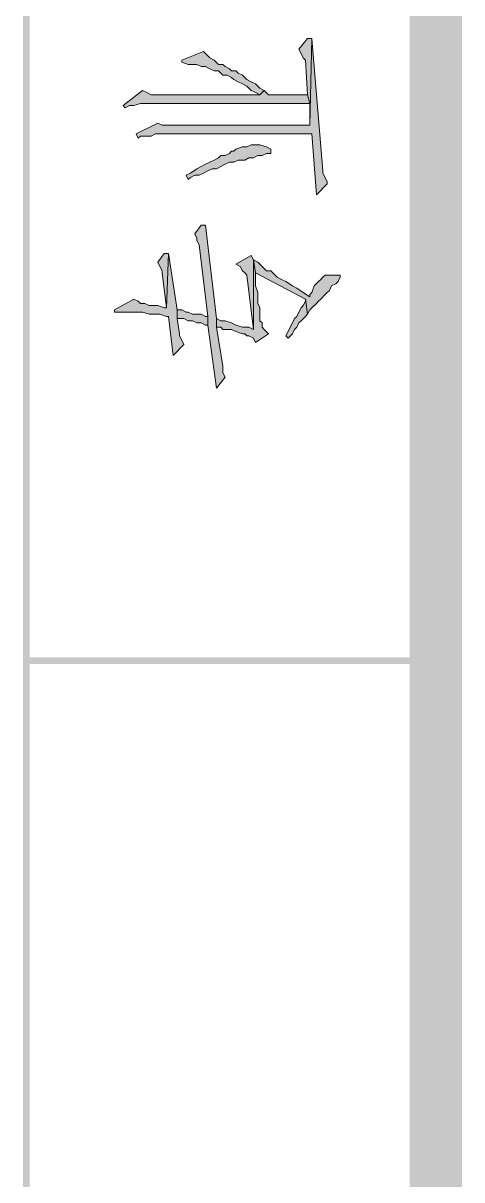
# Model space of a CAD drawing. Header units: inches. Extents: x 20 to 409, y 5 to 283.
# Drawn here: x 20.29 to 28.84, y 75.48 to 98.02 of the extents above; entities that cross this region are included whole.
import ezdxf

# ---------------------------------------------------------------- set-up
doc = ezdxf.new("R2010")
doc.units = ezdxf.units.IN
doc.header["$MEASUREMENT"] = 0
doc.layers.add('C00-00-00', color=7, linetype='Continuous')

msp = doc.modelspace()

# ---------------------------------------------------------------- hatches: boundary and pattern name
at = {"layer": 'C00-00-00'}
h = msp.add_hatch(color=0, dxfattribs=at)
h.dxf.hatch_style = 2
h.paths.add_polyline_path([(28.838, 282.085), (27.822, 283.101), (28.838, 6.114)])
h = msp.add_hatch(color=0, dxfattribs=at)
h.dxf.hatch_style = 2
h.paths.add_polyline_path([(27.822, 283.101), (28.838, 6.114), (27.822, 5.098)])
h = msp.add_hatch(color=0, dxfattribs=at)
h.dxf.hatch_style = 2
h.paths.add_polyline_path([(20.414, 282.593), (20.287, 282.593), (20.414, 5.606)])
h = msp.add_hatch(color=0, dxfattribs=at)
h.dxf.hatch_style = 2
h.paths.add_polyline_path([(20.287, 282.593), (20.414, 5.606), (20.287, 5.606)])
h = msp.add_hatch(color=0, dxfattribs=at)
h.dxf.hatch_style = 2
h.paths.add_polyline_path([(22.488, 95.86), (22.53, 95.776), (22.573, 95.818), (22.784, 95.818), (22.869, 95.86), (25.917, 95.86), (26.002, 94.675), (26.213, 94.887), (26.213, 94.929), (26.171, 95.014), (26.129, 95.098), (26.129, 95.141), (25.917, 97.723), (25.875, 96.03), (24.774, 96.03), (24.647, 96.03), (22.996, 96.03), (22.911, 96.072)])
h = msp.add_hatch(color=0, dxfattribs=at)
h.dxf.hatch_style = 2
h.paths.add_polyline_path([(25.663, 97.511), (25.705, 97.427), (25.748, 97.342), (25.79, 97.3), (25.832, 96.622), (25.875, 96.453), (25.875, 96.03), (25.917, 97.723), (25.832, 97.723)])
h = msp.add_hatch(color=0, dxfattribs=at)
h.dxf.hatch_style = 2
h.paths.add_polyline_path([(23.377, 97.3), (23.377, 97.257), (23.504, 97.215), (23.673, 97.215), (23.758, 97.173), (23.843, 97.173), (23.927, 97.13), (24.012, 97.088), (24.097, 97.088), (24.139, 97.046), (24.181, 97.003), (24.266, 97.003), (24.351, 96.961), (24.393, 96.919), (24.478, 96.876), (24.562, 96.834), (24.647, 96.792), (24.732, 96.707), (24.816, 96.665), (24.901, 96.622), (24.986, 96.707), (24.901, 96.749), (24.816, 96.834), (24.732, 96.876), (24.647, 96.919), (24.562, 97.003), (24.478, 97.046), (24.435, 97.088), (24.351, 97.088), (24.308, 97.13), (24.224, 97.173), (24.181, 97.215), (24.097, 97.215), (24.012, 97.3), (23.927, 97.342), (23.885, 97.384), (23.843, 97.427), (23.8, 97.469)])
h = msp.add_hatch(color=0, dxfattribs=at)
h.dxf.hatch_style = 2
h.paths.add_polyline_path([(22.234, 96.411), (22.276, 96.368), (22.361, 96.411), (22.446, 96.411), (22.573, 96.453), (25.875, 96.453), (25.832, 96.622), (25.07, 96.622), (24.986, 96.707), (24.901, 96.622), (24.012, 96.622), (23.885, 96.622), (22.784, 96.622), (22.7, 96.665), (22.615, 96.707)])
h = msp.add_hatch(color=0, dxfattribs=at)
h.dxf.hatch_style = 2
h.paths.add_polyline_path([(23.462, 95.056), (23.504, 94.971), (23.546, 95.014), (23.631, 95.056), (23.716, 95.056), (23.8, 95.098), (23.885, 95.141), (23.97, 95.183), (24.054, 95.183), (24.139, 95.225), (24.224, 95.268), (24.308, 95.31), (24.393, 95.31), (24.478, 95.352), (24.605, 95.352), (24.689, 95.395), (24.774, 95.395), (24.859, 95.437), (24.943, 95.437), (25.028, 95.479), (25.113, 95.479), (25.113, 95.564), (25.028, 95.606), (24.901, 95.649), (24.816, 95.649), (24.774, 95.649), (24.732, 95.649), (24.647, 95.606), (24.562, 95.606), (24.435, 95.564), (24.393, 95.522), (24.351, 95.522), (24.308, 95.479), (24.224, 95.437), (24.139, 95.437), (24.097, 95.395), (24.012, 95.352), (23.927, 95.31), (23.843, 95.268), (23.758, 95.225), (23.673, 95.183), (23.546, 95.098)])
h = msp.add_hatch(color=0, dxfattribs=at)
h.dxf.hatch_style = 2
h.paths.add_polyline_path([(23.631, 93.913), (23.673, 93.828), (23.673, 93.786), (23.716, 93.701), (23.885, 92.304), (23.885, 92.135), (24.054, 90.907), (24.224, 91.119), (24.181, 91.204), (24.181, 91.331), (24.054, 92.093), (24.054, 92.262), (23.843, 94.082), (23.758, 94.082)])
h = msp.add_hatch(color=0, dxfattribs=at)
h.dxf.hatch_style = 2
h.paths.add_polyline_path([(22.065, 92.431), (22.065, 92.389), (22.149, 92.389), (22.615, 92.389), (22.742, 92.347), (22.954, 92.347), (23.081, 92.304), (23.123, 92.304), (23.208, 91.542), (23.419, 91.754), (23.377, 91.839), (23.335, 91.923), (23.335, 91.966), (23.292, 92.262), (23.292, 92.431), (23.123, 93.532), (23.081, 92.474), (23.038, 92.474), (22.911, 92.516), (22.827, 92.516), (22.742, 92.516), (22.657, 92.558), (22.573, 92.558), (22.53, 92.601), (22.446, 92.643)])
h = msp.add_hatch(color=0, dxfattribs=at)
h.dxf.hatch_style = 2
h.paths.add_polyline_path([(22.911, 93.363), (22.954, 93.278), (22.996, 93.193), (22.996, 93.151), (23.081, 92.474), (23.123, 93.532), (23.038, 93.532)])
h = msp.add_hatch(color=0, dxfattribs=at)
h.dxf.hatch_style = 2
h.paths.add_polyline_path([(24.054, 92.262), (24.054, 92.093), (24.139, 92.093), (24.181, 92.05), (24.351, 92.05), (24.435, 92.008), (24.562, 91.966), (24.605, 91.966), (24.647, 91.923), (24.689, 91.923), (24.774, 91.881), (24.816, 91.796), (25.07, 91.966), (24.986, 92.05), (24.943, 92.093), (24.943, 92.177), (24.901, 92.22), (24.901, 92.474), (24.859, 92.558), (24.859, 92.77), (24.816, 92.897), (24.816, 93.151), (24.774, 93.405), (24.774, 92.05), (24.689, 92.093), (24.562, 92.093), (24.435, 92.135), (24.351, 92.177), (24.224, 92.22), (24.139, 92.22)])
h = msp.add_hatch(color=0, dxfattribs=at)
h.dxf.hatch_style = 2
h.paths.add_polyline_path([(24.435, 93.32), (24.52, 93.278), (24.562, 93.193), (24.605, 93.151), (24.647, 93.109), (24.774, 92.05), (24.774, 93.405), (24.732, 93.49)])
h = msp.add_hatch(color=0, dxfattribs=at)
h.dxf.hatch_style = 2
h.paths.add_polyline_path([(24.774, 93.405), (24.816, 93.151), (25.79, 92.643), (25.832, 92.347), (25.875, 92.431), (25.917, 92.474), (26.002, 92.558), (26.044, 92.601), (26.086, 92.643), (26.171, 92.728), (26.213, 92.77), (26.256, 92.812), (26.298, 92.897), (26.383, 92.939), (26.425, 92.982), (26.467, 93.066), (26.467, 93.109), (26.425, 93.109), (26.171, 93.109), (26.129, 93.066), (26.086, 93.024), (26.044, 92.982), (25.959, 92.897), (25.917, 92.77), (25.875, 92.728), (25.875, 92.685), (25.748, 92.77), (25.621, 92.855), (25.536, 92.897), (25.409, 92.982), (25.324, 93.024), (25.24, 93.066), (25.155, 93.151), (25.113, 93.193), (25.028, 93.193), (24.986, 93.236), (24.943, 93.278), (24.901, 93.32), (24.859, 93.363)])
h = msp.add_hatch(color=0, dxfattribs=at)
h.dxf.hatch_style = 2
h.paths.add_polyline_path([(23.292, 92.431), (23.292, 92.262), (23.335, 92.262), (23.419, 92.262), (23.504, 92.22), (23.589, 92.22), (23.673, 92.177), (23.758, 92.177), (23.843, 92.135), (23.885, 92.135), (23.885, 92.304), (23.843, 92.304), (23.758, 92.347), (23.589, 92.347), (23.504, 92.389), (23.462, 92.389), (23.377, 92.431)])
h = msp.add_hatch(color=0, dxfattribs=at)
h.dxf.hatch_style = 2
h.paths.add_polyline_path([(25.409, 91.923), (25.451, 91.881), (25.536, 91.966), (25.578, 92.05), (25.621, 92.093), (25.663, 92.177), (25.705, 92.22), (25.79, 92.304), (25.832, 92.347), (25.79, 92.643), (25.79, 92.601), (25.748, 92.516), (25.705, 92.474), (25.663, 92.389), (25.621, 92.304), (25.578, 92.262), (25.536, 92.177), (25.494, 92.093), (25.451, 92.008)])
h = msp.add_hatch(color=0, dxfattribs=at)
h.dxf.hatch_style = 2
h.paths.add_polyline_path([(20.329, 85.658), (20.329, 85.531), (28.33, 85.658)])
h = msp.add_hatch(color=0, dxfattribs=at)
h.dxf.hatch_style = 2
h.paths.add_polyline_path([(20.329, 85.531), (28.33, 85.658), (28.33, 85.531)])

# ---------------------------------------------------------------- linework, layer by layer
at = {"layer": 'C00-00-00', "color": 0, "lineweight": 0}
for points in [[(22.488, 95.86), (22.53, 95.776), (22.573, 95.818), (22.784, 95.818), (22.869, 95.86), (25.917, 95.86), (26.002, 94.675), (26.213, 94.887), (26.213, 94.929), (26.171, 95.014), (26.129, 95.098), (26.129, 95.141), (25.917, 97.723), (25.875, 96.03), (24.774, 96.03), (24.647, 96.03), (22.996, 96.03), (22.911, 96.072)], [(25.663, 97.511), (25.705, 97.427), (25.748, 97.342), (25.79, 97.3), (25.832, 96.622), (25.875, 96.453), (25.875, 96.03), (25.917, 97.723), (25.832, 97.723)], [(23.377, 97.3), (23.377, 97.257), (23.504, 97.215), (23.673, 97.215), (23.758, 97.173), (23.843, 97.173), (23.927, 97.13), (24.012, 97.088), (24.097, 97.088), (24.139, 97.046), (24.181, 97.003), (24.266, 97.003), (24.351, 96.961), (24.393, 96.919), (24.478, 96.876), (24.562, 96.834), (24.647, 96.792), (24.732, 96.707), (24.816, 96.665), (24.901, 96.622), (24.986, 96.707), (24.901, 96.749), (24.816, 96.834), (24.732, 96.876), (24.647, 96.919), (24.562, 97.003), (24.478, 97.046), (24.435, 97.088), (24.351, 97.088), (24.308, 97.13), (24.224, 97.173), (24.181, 97.215), (24.097, 97.215), (24.012, 97.3), (23.927, 97.342), (23.885, 97.384), (23.843, 97.427), (23.8, 97.469)], [(22.234, 96.411), (22.276, 96.368), (22.361, 96.411), (22.446, 96.411), (22.573, 96.453), (25.875, 96.453), (25.832, 96.622), (25.07, 96.622), (24.986, 96.707), (24.901, 96.622), (24.012, 96.622), (23.885, 96.622), (22.784, 96.622), (22.7, 96.665), (22.615, 96.707)], [(23.462, 95.056), (23.504, 94.971), (23.546, 95.014), (23.631, 95.056), (23.716, 95.056), (23.8, 95.098), (23.885, 95.141), (23.97, 95.183), (24.054, 95.183), (24.139, 95.225), (24.224, 95.268), (24.308, 95.31), (24.393, 95.31), (24.478, 95.352), (24.605, 95.352), (24.689, 95.395), (24.774, 95.395), (24.859, 95.437), (24.943, 95.437), (25.028, 95.479), (25.113, 95.479), (25.113, 95.564), (25.028, 95.606), (24.901, 95.649), (24.816, 95.649), (24.774, 95.649), (24.732, 95.649), (24.647, 95.606), (24.562, 95.606), (24.435, 95.564), (24.393, 95.522), (24.351, 95.522), (24.308, 95.479), (24.224, 95.437), (24.139, 95.437), (24.097, 95.395), (24.012, 95.352), (23.927, 95.31), (23.843, 95.268), (23.758, 95.225), (23.673, 95.183), (23.546, 95.098)], [(23.631, 93.913), (23.673, 93.828), (23.673, 93.786), (23.716, 93.701), (23.885, 92.304), (23.885, 92.135), (24.054, 90.907), (24.224, 91.119), (24.181, 91.204), (24.181, 91.331), (24.054, 92.093), (24.054, 92.262), (23.843, 94.082), (23.758, 94.082)], [(22.065, 92.431), (22.065, 92.389), (22.149, 92.389), (22.615, 92.389), (22.742, 92.347), (22.954, 92.347), (23.081, 92.304), (23.123, 92.304), (23.208, 91.542), (23.419, 91.754), (23.377, 91.839), (23.335, 91.923), (23.335, 91.966), (23.292, 92.262), (23.292, 92.431), (23.123, 93.532), (23.081, 92.474), (23.038, 92.474), (22.911, 92.516), (22.827, 92.516), (22.742, 92.516), (22.657, 92.558), (22.573, 92.558), (22.53, 92.601), (22.446, 92.643)], [(22.911, 93.363), (22.954, 93.278), (22.996, 93.193), (22.996, 93.151), (23.081, 92.474), (23.123, 93.532), (23.038, 93.532)], [(24.054, 92.262), (24.054, 92.093), (24.139, 92.093), (24.181, 92.05), (24.351, 92.05), (24.435, 92.008), (24.562, 91.966), (24.605, 91.966), (24.647, 91.923), (24.689, 91.923), (24.774, 91.881), (24.816, 91.796), (25.07, 91.966), (24.986, 92.05), (24.943, 92.093), (24.943, 92.177), (24.901, 92.22), (24.901, 92.474), (24.859, 92.558), (24.859, 92.77), (24.816, 92.897), (24.816, 93.151), (24.774, 93.405), (24.774, 92.05), (24.689, 92.093), (24.562, 92.093), (24.435, 92.135), (24.351, 92.177), (24.224, 92.22), (24.139, 92.22)], [(24.435, 93.32), (24.52, 93.278), (24.562, 93.193), (24.605, 93.151), (24.647, 93.109), (24.774, 92.05), (24.774, 93.405), (24.732, 93.49)], [(24.774, 93.405), (24.816, 93.151), (25.79, 92.643), (25.832, 92.347), (25.875, 92.431), (25.917, 92.474), (26.002, 92.558), (26.044, 92.601), (26.086, 92.643), (26.171, 92.728), (26.213, 92.77), (26.256, 92.812), (26.298, 92.897), (26.383, 92.939), (26.425, 92.982), (26.467, 93.066), (26.467, 93.109), (26.425, 93.109), (26.171, 93.109), (26.129, 93.066), (26.086, 93.024), (26.044, 92.982), (25.959, 92.897), (25.917, 92.77), (25.875, 92.728), (25.875, 92.685), (25.748, 92.77), (25.621, 92.855), (25.536, 92.897), (25.409, 92.982), (25.324, 93.024), (25.24, 93.066), (25.155, 93.151), (25.113, 93.193), (25.028, 93.193), (24.986, 93.236), (24.943, 93.278), (24.901, 93.32), (24.859, 93.363)], [(23.292, 92.431), (23.292, 92.262), (23.335, 92.262), (23.419, 92.262), (23.504, 92.22), (23.589, 92.22), (23.673, 92.177), (23.758, 92.177), (23.843, 92.135), (23.885, 92.135), (23.885, 92.304), (23.843, 92.304), (23.758, 92.347), (23.589, 92.347), (23.504, 92.389), (23.462, 92.389), (23.377, 92.431)], [(25.409, 91.923), (25.451, 91.881), (25.536, 91.966), (25.578, 92.05), (25.621, 92.093), (25.663, 92.177), (25.705, 92.22), (25.79, 92.304), (25.832, 92.347), (25.79, 92.643), (25.79, 92.601), (25.748, 92.516), (25.705, 92.474), (25.663, 92.389), (25.621, 92.304), (25.578, 92.262), (25.536, 92.177), (25.494, 92.093), (25.451, 92.008)]]:
    msp.add_lwpolyline(points, close=True, dxfattribs=at)

doc.saveas('drawing.dxf')
